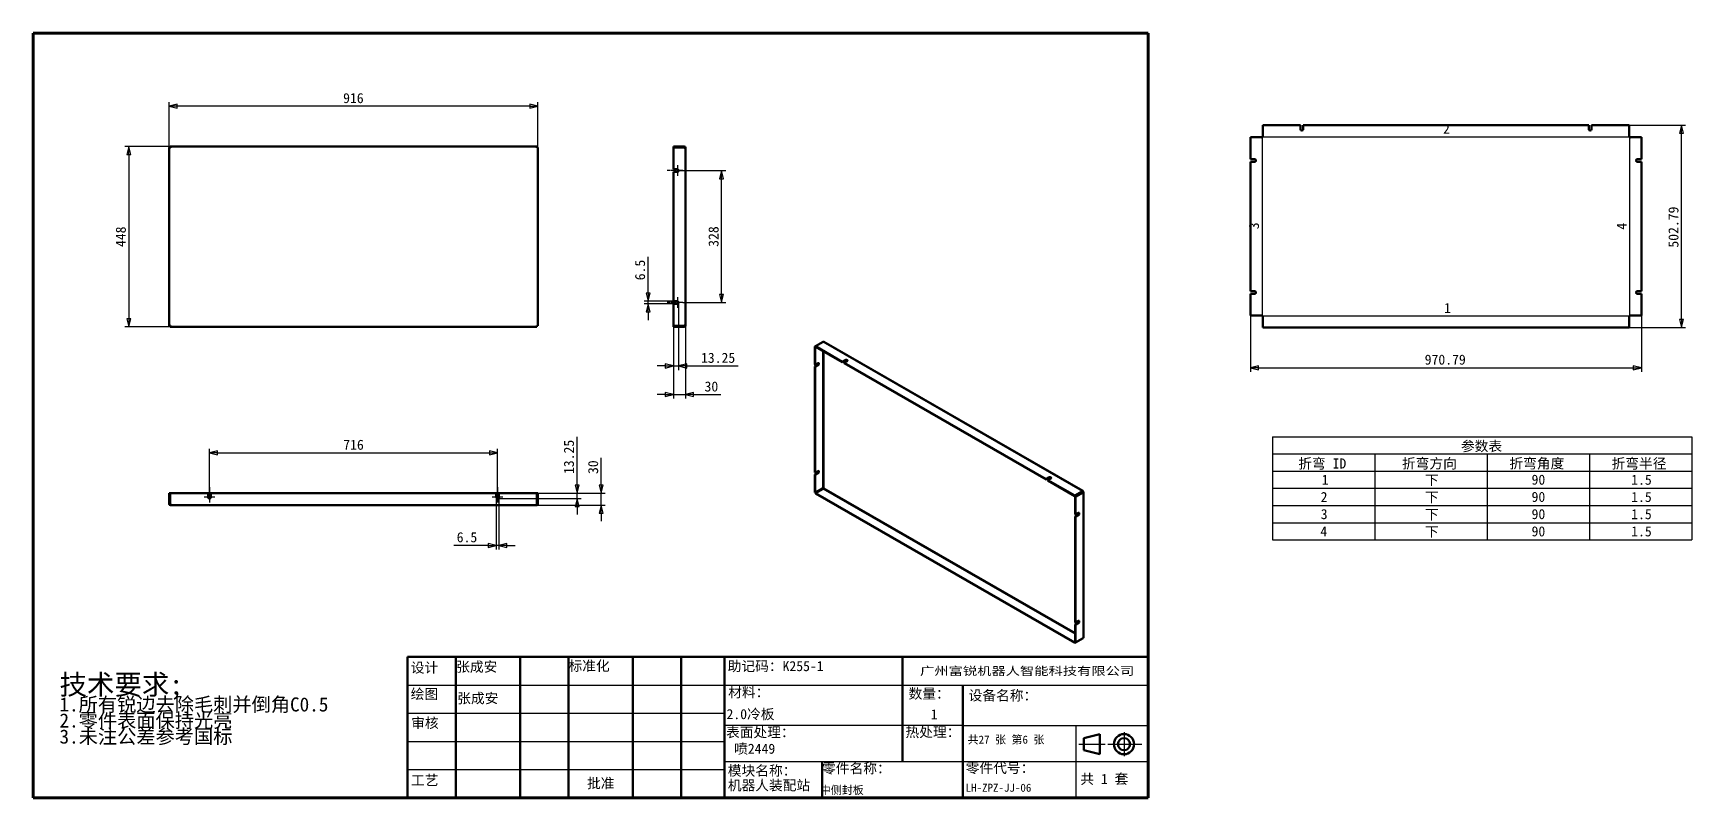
# Model space of a CAD drawing. Header units: millimetres. Extents: x 100 to 4221, y 100 to 2000.
import ezdxf
from ezdxf.enums import TextEntityAlignment as Align

# ---------------------------------------------------------------- set-up
doc = ezdxf.new("R2010")
doc.units = ezdxf.units.MM
doc.header["$LTSCALE"] = 10
doc.linetypes.add('CHAIN', pattern=[0.3543, 0.2362, -0.0295, 0.0591, -0.0295])
for name, color, linetype, lineweight in [('中心标记 (ISO)', 1, 'Continuous', 25), ('中心线 (ISO)', 1, 'Continuous', 25), ('可见 (ISO)', 7, 'Continuous', 50), ('可见窄的 (ISO)', 7, 'Continuous', 35), ('图框 (ISO)', 7, 'Continuous', 70), ('尺寸 (ISO)', 5, 'Continuous', 25), ('标题 (ISO)', 7, 'Continuous', 50), ('符号 (ISO)', 7, 'Continuous', 25)]:
    doc.layers.add(name, color=color, linetype=linetype, lineweight=lineweight)
doc.styles.add('文本样式126', font='', dxfattribs={"width": 1.3})
doc.styles.add('文本样式19', font='tahoma.ttf')
doc.styles.add('文本样式91', font='')
doc.styles.add('注释文本 (ISO)', font='')
doc.styles.get('文本样式126').set_extended_font_data('FangSong')
doc.styles.get('文本样式91').set_extended_font_data('FangSong')
doc.styles.get('注释文本 (ISO)').set_extended_font_data('FangSong')
doc.dimstyles.new('默认 (GB)', dxfattribs={"dimscale": 10, "dimtxt": 2.5, "dimasz": 2, "dimexe": 1, "dimexo": 0, "dimgap": 0.75, "dimtad": 1, "dimtoh": 1, "dimrnd": 1e-08, "dimdsep": 46, "dimtxsty": '注释文本 (ISO)', "dimblk": 'Filled-2', "dimcen": 0.09, "dimdle": 10, "dimclrd": 256, "dimclre": 256, "dimclrt": 256, "dimaunit": 1, "dimadec": 3, "dimazin": 2, "dimtfac": 0.52, "dimtmove": 0, "dimatfit": 3, "dimldrblk": 'Filled-1', "dimfxl": 0, "dimtolj": 1, "dimlwd": -1, "dimlwe": -1, "dimarcsym": 0})

# ---------------------------------------------------------------- blocks, each defined once
blk = doc.blocks.new('图框 A3-A4')
at = {"layer": '图框 (ISO)'}
for p, q in [((287, 200), (10, 200)), ((10, 200), (10, 10)), ((287, 10), (287, 200)), ((10, 10), (287, 10))]:
    blk.add_line(p, q, dxfattribs=at)
blk = doc.blocks.new('标题栏 GB1')
at = {"layer": '标题 (ISO)'}
for p, q in [((194.57, 65.23), (194.57, 72.23)), ((194.57, 72.23), (378.57, 72.23)), ((206.57, 65.23), (206.57, 72.23)), ((222.57, 65.23), (222.57, 72.23)), ((234.57, 65.23), (234.57, 72.23)), ((250.57, 65.23), (250.57, 72.23)), ((262.57, 65.23), (262.57, 72.23)), ((273.31, 65.23), (273.31, 72.23)), ((317.57, 65.23), (317.57, 72.23)), ((378.57, 72.23), (378.57, 65.23)), ((194.57, 37.23), (194.57, 65.23)), ((206.57, 37.23), (206.57, 65.23)), ((222.57, 44.23), (222.57, 65.23)), ((234.57, 37.23), (234.57, 65.23)), ((250.57, 37.23), (250.57, 65.23)), ((262.57, 37.23), (262.57, 65.23)), ((273.31, 65.23), (273.31, 37.23)), ((317.57, 55.23), (317.57, 65.23)), ((378.57, 65.23), (378.57, 37.23)), ((317.57, 55.23), (317.57, 46.23)), ((366.57, 53.06), (362.57, 52.06)), ((362.57, 52.06), (362.57, 49.06)), ((366.57, 48.06), (366.57, 53.06)), ((297.57, 46.23), (297.57, 37.23)), ((362.57, 49.06), (366.57, 48.06)), ((222.57, 44.23), (222.57, 37.23)), ((378.57, 37.23), (194.57, 37.23))]:
    blk.add_line(p, q, dxfattribs=at)
at = {"layer": '标题 (ISO)', "lineweight": 25}
for p, q in [((194.57, 65.23), (273.31, 65.23)), ((273.31, 65.23), (378.57, 65.23)), ((194.57, 58.23), (273.31, 58.23)), ((332.57, 55.23), (273.31, 55.23)), ((332.57, 55.23), (378.57, 55.23)), ((360.57, 55.23), (360.57, 46.23)), ((194.57, 51.23), (273.31, 51.23)), ((361.32, 50.56), (367.88, 50.56)), ((368.55, 50.56), (370.07, 50.56)), ((370.07, 50.56), (376.97, 50.56)), ((372.58, 53.56), (372.58, 47.56)), ((273.31, 46.23), (378.57, 46.23)), ((360.57, 46.23), (360.57, 37.23)), ((194.57, 44.23), (273.31, 44.23))]:
    blk.add_line(p, q, dxfattribs=at)
at = {"layer": '标题 (ISO)', "lineweight": 50}
blk.add_line((332.57, 65.23), (332.57, 37.23), dxfattribs=at)
at = {"layer": '标题 (ISO)'}
for radius in [2.5, 1.5]:
    blk.add_circle((372.57, 50.56), radius, dxfattribs=at)
at = {"layer": '标题 (ISO)', "style": '文本样式126', "width": 1.3}
blk.add_text('广州富锐机器人智能科技有限公司', height=2, dxfattribs=at).set_placement((348.5, 68.73), align=Align.MIDDLE_CENTER)
at = {"layer": '标题 (ISO)', "char_height": 2.5, "style": '注释文本 (ISO)'}
for s, insert, attachment_point in [('\\f仿宋|b0|i0;设计', (195.38, 70.83), 1), ('张成安', (206.66, 71.05), 1), ('\\f仿宋|b0|i0;标准化', (234.57, 71.28), 1), ('助记码：K255-1', (274.11, 71.21), 1), ('\\f仿宋|b0|i0;绘图', (195.35, 64.28), 1), ('张成安', (206.92, 63.22), 1), ('\\f仿宋|b0|i0;材料：', (274.24, 64.72), 1), ('\\f仿宋|b0|i0;数量：', (319.04, 64.37), 1), ('\\f仿宋|b0|i0;审核', (195.48, 57.07), 1), ('\\f仿宋|b0|i0;热处理：', (318.29, 54.82), 1), ('\\f仿宋|b0|i0;零件名称：', (297.57, 45.8), 1), ('\\f仿宋|b0|i0;零件代号：', (333.25, 45.9), 1), ('\\f仿宋|b0|i0;批准', (242.57, 40.73), 5)]:
    blk.add_mtext(s, dxfattribs=dict(at, insert=insert, attachment_point=attachment_point))
at = {"layer": '标题 (ISO)', "char_height": 2.5, "attachment_point": 1, "style": '注释文本 (ISO)'}
for s, insert, line_spacing_factor in [('设备名称：\\P', (333.96, 63.91), 0.856364), ('模块名称：\\P\\fArial|b0|i0;\\H2.5000;机器人装配站', (274.14, 45.23), 0.872369)]:
    blk.add_mtext(s, dxfattribs=dict(at, insert=insert, line_spacing_factor=line_spacing_factor))
at = {"layer": '标题 (ISO)', "attachment_point": 1, "style": '注释文本 (ISO)'}
for s, insert, char_height, width in [('\\f仿宋|b0|i0;表面处理：', (273.7, 54.78), 2.5, 18.7135), ('\\f仿宋|b0|i0;\\H2.0000;共27 张 第6 张', (333.72, 52.69), 2, 27.2374), ('\\f仿宋|b0|i0;工艺', (195.45, 42.85), 2.5, 7.4854), ('  共 1 套', (358.32, 43.18), 2.5, 17.7919)]:
    blk.add_mtext(s, dxfattribs=dict(at, insert=insert, char_height=char_height, width=width))
at = {"layer": '标题 (ISO)'}
for tag, p, height, style in [('材料_001', (273.82, 56.78), 2.5, '注释文本 (ISO)'), ('零件代号_001', (297, 38.16), 2, '文本样式91'), ('描述_001', (333.22, 38.74), 2, '文本样式91')]:
    blk.add_attdef(tag, p, '', height=height, dxfattribs=dict(at, style=style))
at = {"layer": '标题 (ISO)', "style": '文本样式91'}
blk.add_attdef('热处理', text='', height=2, dxfattribs=at).set_placement((318.2, 50.63), align=Align.TOP_LEFT)
at = {"layer": '标题 (ISO)', "style": '文本样式19'}
for tag, p in [('工程核准人', (256.57, 40.73)), ('工程批准日期', (267.94, 40.73))]:
    blk.add_attdef(tag, text='', height=1, dxfattribs=at).set_placement(p, align=Align.MIDDLE_CENTER)
blk = doc.blocks.new('Filled-2')
at = {"color": 0}
for p, q in [((0, 0), (-1, 0.25)), ((-1, 0.25), (-1, -0.25)), ((-1, 0), (0, 0)), ((-1, -0.25), (0, 0))]:
    blk.add_line(p, q, dxfattribs=at)
at = {"color": 0, "flags": 128}
blk.add_lwpolyline([(-1, -0.25), (0, 0)], dxfattribs=at)
at = {"color": 0}
blk.add_solid([(-1, -0.25), (0, 0), (-1, 0.25), (-1, -0.25)], dxfattribs=at)
blk = doc.blocks.new('*D8')
at = {"layer": 'Defpoints', "color": 0}
for p in [(437.8, 1818.4), (437.8, 1715.4), (1353.8, 1715.4)]:
    blk.add_point(p, dxfattribs=at)
at = {"layer": '尺寸 (ISO)'}
for p, q in [((437.8, 1715.4), (437.8, 1828.4)), ((1333.8, 1818.4), (457.8, 1818.4)), ((1353.8, 1715.4), (1353.8, 1828.4))]:
    blk.add_line(p, q, dxfattribs=at)
at = {"layer": '尺寸 (ISO)', "xscale": 20, "yscale": 20, "zscale": 20, "rotation": 180}
blk.add_blockref('Filled-2', (437.8, 1818.4), dxfattribs=at)
at = {"layer": '尺寸 (ISO)', "xscale": 20, "yscale": 20, "zscale": 20}
blk.add_blockref('Filled-2', (1353.8, 1818.4), dxfattribs=at)
at = {"layer": '尺寸 (ISO)', "insert": (870, 1851.2), "char_height": 25, "attachment_point": 1, "style": '注释文本 (ISO)'}
blk.add_mtext('\\A1;916', dxfattribs=at)
blk = doc.blocks.new('Filled-1')
at = {"color": 0}
for p, q in [((0, 0), (-1, 0.125)), ((-1, 0.125), (-1, -0.125)), ((-1, 0), (0, 0)), ((-1, -0.125), (0, 0))]:
    blk.add_line(p, q, dxfattribs=at)
at = {"color": 0, "flags": 128}
blk.add_lwpolyline([(-1, -0.125), (0, 0)], dxfattribs=at)
at = {"color": 0}
blk.add_solid([(-1, -0.125), (0, 0), (-1, 0.125), (-1, -0.125)], dxfattribs=at)
blk = doc.blocks.new('*D9')
at = {"layer": 'Defpoints', "color": 0}
for p in [(440.8, 1718.4), (337.8, 1270.4), (440.8, 1270.4)]:
    blk.add_point(p, dxfattribs=at)
at = {"layer": '尺寸 (ISO)'}
for p, q in [((440.8, 1718.4), (327.8, 1718.4)), ((337.8, 1698.4), (337.8, 1290.4)), ((440.8, 1270.4), (327.8, 1270.4))]:
    blk.add_line(p, q, dxfattribs=at)
at = {"layer": '尺寸 (ISO)', "xscale": 20, "yscale": 20, "zscale": 20}
for p, rotation in [((337.8, 1718.4), 90), ((337.8, 1270.4), 270)]:
    blk.add_blockref('Filled-2', p, dxfattribs=dict(at, rotation=rotation))
at = {"layer": '尺寸 (ISO)', "insert": (305.1, 1468.6), "char_height": 25, "attachment_point": 1, "rotation": 90, "style": '注释文本 (ISO)'}
blk.add_mtext('\\A1;448', dxfattribs=at)
blk = doc.blocks.new('*D10')
at = {"layer": 'Defpoints', "color": 0}
for p in [(1253.8, 957.1), (537.8, 847.1), (1253.8, 847.1)]:
    blk.add_point(p, dxfattribs=at)
at = {"layer": '尺寸 (ISO)'}
for p, q in [((537.8, 847.1), (537.8, 967.1)), ((557.8, 957.1), (1233.8, 957.1)), ((1253.8, 847.1), (1253.8, 967.1))]:
    blk.add_line(p, q, dxfattribs=at)
at = {"layer": '尺寸 (ISO)', "xscale": 20, "yscale": 20, "zscale": 20, "rotation": 180}
blk.add_blockref('Filled-2', (537.8, 957.1), dxfattribs=at)
at = {"layer": '尺寸 (ISO)', "xscale": 20, "yscale": 20, "zscale": 20}
blk.add_blockref('Filled-2', (1253.8, 957.1), dxfattribs=at)
at = {"layer": '尺寸 (ISO)', "insert": (870.4, 989.9), "char_height": 25, "attachment_point": 1, "style": '注释文本 (ISO)'}
blk.add_mtext('\\A1;716', dxfattribs=at)
blk = doc.blocks.new('*D11')
at = {"layer": 'Defpoints', "color": 0}
for p in [(1350.8, 827.1), (1351.3, 857.1), (1511.3, 827.1)]:
    blk.add_point(p, dxfattribs=at)
at = {"layer": '尺寸 (ISO)'}
for p, q in [((1511.3, 877.1), (1511.3, 944.7)), ((1350.8, 827.1), (1521.3, 827.1)), ((1351.3, 857.1), (1521.3, 857.1)), ((1511.3, 827.1), (1511.3, 857.1)), ((1511.3, 807.1), (1511.3, 787.1))]:
    blk.add_line(p, q, dxfattribs=at)
at = {"layer": '尺寸 (ISO)', "xscale": 20, "yscale": 20, "zscale": 20}
for p, rotation in [((1511.3, 857.1), 270), ((1511.3, 827.1), 90)]:
    blk.add_blockref('Filled-2', p, dxfattribs=dict(at, rotation=rotation))
at = {"layer": '尺寸 (ISO)', "insert": (1478.5, 904.6), "char_height": 25, "attachment_point": 1, "rotation": 90, "style": '注释文本 (ISO)'}
blk.add_mtext('\\A1;30', dxfattribs=at)
blk = doc.blocks.new('*D12')
at = {"layer": 'Defpoints', "color": 0}
for p in [(1253.8, 843.9), (1351.3, 857.1), (1451.3, 843.9)]:
    blk.add_point(p, dxfattribs=at)
at = {"layer": '尺寸 (ISO)'}
for p, q in [((1451.3, 877.1), (1451.3, 997.1)), ((1253.8, 843.9), (1461.3, 843.9)), ((1351.3, 857.1), (1461.3, 857.1)), ((1451.3, 843.9), (1451.3, 857.1)), ((1451.3, 823.9), (1451.3, 803.9))]:
    blk.add_line(p, q, dxfattribs=at)
at = {"layer": '尺寸 (ISO)', "xscale": 20, "yscale": 20, "zscale": 20}
for p, rotation in [((1451.3, 857.1), 270), ((1451.3, 843.9), 90)]:
    blk.add_blockref('Filled-2', p, dxfattribs=dict(at, rotation=rotation))
at = {"layer": '尺寸 (ISO)', "insert": (1418.4, 904.6), "char_height": 25, "attachment_point": 1, "rotation": 90, "style": '注释文本 (ISO)'}
blk.add_mtext('\\A1;13.25', dxfattribs=at)
blk = doc.blocks.new('*D13')
at = {"layer": 'Defpoints', "color": 0}
for p in [(1250.6, 847.1), (1257.1, 847.1), (1250.6, 727.1)]:
    blk.add_point(p, dxfattribs=at)
at = {"layer": '尺寸 (ISO)'}
for p, q in [((1250.6, 847.1), (1250.6, 717.1)), ((1257.1, 847.1), (1257.1, 717.1)), ((1230.6, 727.1), (1144.7, 727.1)), ((1257.1, 727.1), (1250.6, 727.1)), ((1277.1, 727.1), (1297.1, 727.1))]:
    blk.add_line(p, q, dxfattribs=at)
at = {"layer": '尺寸 (ISO)', "xscale": 20, "yscale": 20, "zscale": 20}
blk.add_blockref('Filled-2', (1250.6, 727.1), dxfattribs=at)
at = {"layer": '尺寸 (ISO)', "xscale": 20, "yscale": 20, "zscale": 20, "rotation": 180}
blk.add_blockref('Filled-2', (1257.1, 727.1), dxfattribs=at)
at = {"layer": '尺寸 (ISO)', "insert": (1152.2, 760.1), "char_height": 25, "attachment_point": 1, "style": '注释文本 (ISO)'}
blk.add_mtext('\\A1;6.5', dxfattribs=at)
blk = doc.blocks.new('*D14')
at = {"layer": 'Defpoints', "color": 0}
for p in [(1628, 1327.2), (1690.4, 1333.7), (1690.4, 1327.2)]:
    blk.add_point(p, dxfattribs=at)
at = {"layer": '尺寸 (ISO)'}
for p, q in [((1628, 1353.7), (1628, 1444.3)), ((1690.4, 1333.7), (1618, 1333.7)), ((1690.4, 1327.2), (1618, 1327.2)), ((1628, 1327.2), (1628, 1333.7)), ((1628, 1307.2), (1628, 1287.2))]:
    blk.add_line(p, q, dxfattribs=at)
at = {"layer": '尺寸 (ISO)', "xscale": 20, "yscale": 20, "zscale": 20}
for p, rotation in [((1628, 1333.7), 270), ((1628, 1327.2), 90)]:
    blk.add_blockref('Filled-2', p, dxfattribs=dict(at, rotation=rotation))
at = {"layer": '尺寸 (ISO)', "insert": (1595.1, 1386), "char_height": 25, "attachment_point": 1, "rotation": 90, "style": '注释文本 (ISO)'}
blk.add_mtext('\\A1;6.5', dxfattribs=at)
blk = doc.blocks.new('*D15')
at = {"layer": 'Defpoints', "color": 0}
for p in [(1700.4, 1658.4), (1810.4, 1658.4), (1713.6, 1330.4)]:
    blk.add_point(p, dxfattribs=at)
at = {"layer": '尺寸 (ISO)'}
for p, q in [((1700.4, 1658.4), (1820.4, 1658.4)), ((1810.4, 1350.4), (1810.4, 1638.4)), ((1713.6, 1330.4), (1820.4, 1330.4))]:
    blk.add_line(p, q, dxfattribs=at)
at = {"layer": '尺寸 (ISO)', "xscale": 20, "yscale": 20, "zscale": 20}
for p, rotation in [((1810.4, 1658.4), 90), ((1810.4, 1330.4), 270)]:
    blk.add_blockref('Filled-2', p, dxfattribs=dict(at, rotation=rotation))
at = {"layer": '尺寸 (ISO)', "insert": (1777.7, 1469.1), "char_height": 25, "attachment_point": 1, "rotation": 90, "style": '注释文本 (ISO)'}
blk.add_mtext('\\A1;328', dxfattribs=at)
blk = doc.blocks.new('*D16')
at = {"layer": 'Defpoints', "color": 0}
for p in [(1703.6, 1330.4), (1690.4, 1273), (1703.6, 1173)]:
    blk.add_point(p, dxfattribs=at)
at = {"layer": '尺寸 (ISO)'}
for p, q in [((1703.6, 1330.4), (1703.6, 1163)), ((1690.4, 1273), (1690.4, 1163)), ((1670.4, 1173), (1650.4, 1173)), ((1690.4, 1173), (1703.6, 1173)), ((1723.6, 1173), (1851.6, 1173))]:
    blk.add_line(p, q, dxfattribs=at)
at = {"layer": '尺寸 (ISO)', "xscale": 20, "yscale": 20, "zscale": 20}
blk.add_blockref('Filled-2', (1690.4, 1173), dxfattribs=at)
at = {"layer": '尺寸 (ISO)', "xscale": 20, "yscale": 20, "zscale": 20, "rotation": 180}
blk.add_blockref('Filled-2', (1703.6, 1173), dxfattribs=at)
at = {"layer": '尺寸 (ISO)', "insert": (1759.1, 1205.9), "char_height": 25, "attachment_point": 1, "style": '注释文本 (ISO)'}
blk.add_mtext('\\A1;13.25', dxfattribs=at)
blk = doc.blocks.new('*D17')
at = {"layer": 'Defpoints', "color": 0}
for p in [(1690.4, 1273), (1720.4, 1273.4), (1690.4, 1101.9)]:
    blk.add_point(p, dxfattribs=at)
at = {"layer": '尺寸 (ISO)'}
for p, q in [((1690.4, 1273), (1690.4, 1091.9)), ((1720.4, 1273.4), (1720.4, 1091.9)), ((1670.4, 1101.9), (1650.4, 1101.9)), ((1690.4, 1101.9), (1720.4, 1101.9)), ((1740.4, 1101.9), (1808, 1101.9))]:
    blk.add_line(p, q, dxfattribs=at)
at = {"layer": '尺寸 (ISO)', "xscale": 20, "yscale": 20, "zscale": 20}
blk.add_blockref('Filled-2', (1690.4, 1101.9), dxfattribs=at)
at = {"layer": '尺寸 (ISO)', "xscale": 20, "yscale": 20, "zscale": 20, "rotation": 180}
blk.add_blockref('Filled-2', (1720.4, 1101.9), dxfattribs=at)
at = {"layer": '尺寸 (ISO)', "insert": (1767.9, 1134.6), "char_height": 25, "attachment_point": 1, "style": '注释文本 (ISO)'}
blk.add_mtext('\\A1;30', dxfattribs=at)
blk = doc.blocks.new('加工')
at = {"layer": '符号 (ISO)', "insert": (-36.68, 11.05), "char_height": 2.5, "width": 80.4946, "attachment_point": 1, "line_spacing_factor": 0.683636, "style": '注释文本 (ISO)'}
blk.add_mtext('{\\H2x;技术要求;\\P\\H0.7x;1.所有锐边去除毛刺并倒角C0.5\\H2.125x; \\H0.47059x;\\P2.零件表面保持光亮\\H1.8404x; \\H0.54337x;\\P3.未注公差参考国标\\H1.8095x; }', dxfattribs=at)
blk = doc.blocks.new('*D18')
at = {"layer": 'Defpoints', "color": 0}
for p in [(3124.5, 1298.4), (4095.3, 1298.4), (4095.3, 1168.4)]:
    blk.add_point(p, dxfattribs=at)
at = {"layer": '尺寸 (ISO)'}
for p, q in [((3124.5, 1298.4), (3124.5, 1158.4)), ((4095.3, 1298.4), (4095.3, 1158.4)), ((3144.5, 1168.4), (4075.3, 1168.4))]:
    blk.add_line(p, q, dxfattribs=at)
at = {"layer": '尺寸 (ISO)', "xscale": 20, "yscale": 20, "zscale": 20, "rotation": 180}
blk.add_blockref('Filled-2', (3124.5, 1168.4), dxfattribs=at)
at = {"layer": '尺寸 (ISO)', "xscale": 20, "yscale": 20, "zscale": 20}
blk.add_blockref('Filled-2', (4095.3, 1168.4), dxfattribs=at)
at = {"layer": '尺寸 (ISO)', "insert": (3557, 1201.4), "char_height": 25, "attachment_point": 1, "style": '注释文本 (ISO)'}
blk.add_mtext('\\A1;970.79', dxfattribs=at)
blk = doc.blocks.new('*D19')
at = {"layer": 'Defpoints', "color": 0}
for p in [(4065.4, 1771.2), (4195.3, 1771.2), (4065.4, 1268.4)]:
    blk.add_point(p, dxfattribs=at)
at = {"layer": '尺寸 (ISO)'}
for p, q in [((4065.4, 1771.2), (4205.3, 1771.2)), ((4195.3, 1288.4), (4195.3, 1751.2)), ((4065.4, 1268.4), (4205.3, 1268.4))]:
    blk.add_line(p, q, dxfattribs=at)
at = {"layer": '尺寸 (ISO)', "xscale": 20, "yscale": 20, "zscale": 20}
for p, rotation in [((4195.3, 1771.2), 90), ((4195.3, 1268.4), 270)]:
    blk.add_blockref('Filled-2', p, dxfattribs=dict(at, rotation=rotation))
at = {"layer": '尺寸 (ISO)', "insert": (4162.4, 1467.1), "char_height": 25, "attachment_point": 1, "rotation": 90, "style": '注释文本 (ISO)'}
blk.add_mtext('\\A1;502.79', dxfattribs=at)
blk = doc.blocks.new('表格6')
at = {"layer": '符号 (ISO)'}
for p, q in [((317.89, 99.74), (422.06, 99.74)), ((317.89, 99.74), (317.89, 95.46)), ((422.06, 99.74), (422.06, 95.46)), ((317.89, 95.46), (422.06, 95.46)), ((317.89, 95.46), (317.89, 91.19)), ((343.29, 95.46), (343.29, 91.19)), ((371.26, 95.46), (371.26, 91.19)), ((396.66, 95.46), (396.66, 91.19)), ((422.06, 95.46), (422.06, 91.19)), ((317.89, 91.19), (422.06, 91.19)), ((317.89, 91.19), (317.89, 74.07)), ((343.29, 91.19), (343.29, 74.07)), ((371.26, 91.19), (371.26, 74.07)), ((396.66, 91.19), (396.66, 74.07)), ((422.06, 91.19), (422.06, 74.07)), ((317.89, 86.91), (422.06, 86.91)), ((317.89, 82.63), (422.06, 82.63)), ((317.89, 78.35), (422.06, 78.35)), ((317.89, 74.07), (422.06, 74.07))]:
    blk.add_line(p, q, dxfattribs=at)
at = {"layer": '符号 (ISO)', "char_height": 2.5, "attachment_point": 7, "style": '注释文本 (ISO)'}
for s, insert in [('参数表', (364.7, 95.86)), ('折弯 ID', (324.29, 91.56)), ('折弯方向', (350.05, 91.56)), ('折弯角度', (376.73, 91.56)), ('折弯半径', (402.13, 91.56)), ('1', (330.1, 87.78)), ('下', (355.76, 87.45)), ('90', (382.25, 87.77)), ('1.5', (407, 87.75)), ('2', (329.84, 83.5)), ('下', (355.76, 83.18)), ('90', (382.25, 83.49)), ('1.5', (407, 83.48)), ('3', (329.87, 79.21)), ('下', (355.76, 78.9)), ('90', (382.25, 79.21)), ('1.5', (407, 79.2)), ('4', (329.78, 74.95)), ('下', (355.76, 74.62)), ('90', (382.25, 74.93)), ('1.5', (407, 74.92))]:
    blk.add_mtext(s, dxfattribs=dict(at, insert=insert))
blk = doc.blocks.new('2dTransSymbol29')
at = {"layer": '符号 (ISO)', "insert": (360.51, 130.46), "char_height": 2.5, "attachment_point": 7, "style": '注释文本 (ISO)'}
blk.add_mtext('1', dxfattribs=at)
blk = doc.blocks.new('2dTransSymbol30')
at = {"layer": '符号 (ISO)', "insert": (360.25, 175), "char_height": 2.5, "attachment_point": 7, "style": '注释文本 (ISO)'}
blk.add_mtext('2', dxfattribs=at)
blk = doc.blocks.new('2dTransSymbol31')
at = {"layer": '符号 (ISO)', "insert": (314.57, 151.27), "char_height": 2.5, "attachment_point": 7, "rotation": 90, "style": '注释文本 (ISO)'}
blk.add_mtext('3', dxfattribs=at)
blk = doc.blocks.new('2dTransSymbol32')
at = {"layer": '符号 (ISO)', "insert": (405.91, 151.17), "char_height": 2.5, "attachment_point": 7, "rotation": 90, "style": '注释文本 (ISO)'}
blk.add_mtext('4', dxfattribs=at)

msp = doc.modelspace()

# ---------------------------------------------------------------- linework, layer by layer
at = {"layer": '中心标记 (ISO)', "linetype": 'CHAIN', "ltscale": 4.250268}
for p, q in [((1713.632, 1658.43), (1675.382, 1658.43)), ((1713.632, 1330.43), (1675.382, 1330.43)), ((537.843, 872.123), (537.843, 833.873)), ((1253.843, 872.123), (1253.843, 833.873))]:
    msp.add_line(p, q, dxfattribs=at)
at = {"layer": '中心标记 (ISO)', "linetype": 'CHAIN', "ltscale": 2.9446}
for p, q in [((1700.382, 1671.68), (1700.382, 1645.18)), ((1700.382, 1343.68), (1700.382, 1317.18)), ((551.093, 847.123), (524.593, 847.123)), ((1267.093, 847.123), (1240.593, 847.123))]:
    msp.add_line(p, q, dxfattribs=at)
at = {"layer": '中心线 (ISO)'}
for p, q in [((3153.232, 1740.825), (3153.232, 1298.825)), ((3154.928, 1742.521), (4064.928, 1742.521)), ((4066.625, 1298.825), (4066.625, 1740.825)), ((4064.928, 1297.128), (3154.928, 1297.128))]:
    msp.add_line(p, q, dxfattribs=at)
at = {"layer": '可见 (ISO)'}
for p, q in [((3124.536, 1687.075), (3124.536, 1741.264)), ((3124.536, 1741.264), (3151.536, 1741.264)), ((3151.536, 1741.264), (3151.536, 1740.825)), ((3151.536, 1740.825), (3154.928, 1740.825)), ((3154.489, 1771.218), (3248.678, 1771.218)), ((3154.489, 1744.218), (3154.489, 1771.218)), ((3154.928, 1744.218), (3154.489, 1744.218)), ((3154.928, 1740.825), (3154.928, 1744.218)), ((3248.678, 1761.218), (3248.678, 1771.218)), ((3255.178, 1771.218), (3964.678, 1771.218)), ((3255.178, 1771.218), (3255.178, 1761.218)), ((3964.678, 1761.218), (3964.678, 1771.218)), ((3971.178, 1771.218), (4065.368, 1771.218)), ((3971.178, 1771.218), (3971.178, 1761.218)), ((4065.368, 1744.218), (4064.928, 1744.218)), ((4064.928, 1744.218), (4064.928, 1740.825)), ((4064.928, 1740.825), (4068.321, 1740.825)), ((4065.368, 1771.218), (4065.368, 1744.218)), ((4068.321, 1740.825), (4068.321, 1741.264)), ((4068.321, 1741.264), (4095.321, 1741.264)), ((4095.321, 1741.264), (4095.321, 1687.075)), ((439.343, 1715.87), (437.843, 1715.87)), ((437.843, 1715.87), (437.843, 1715.43)), ((440.843, 1715.43), (437.843, 1715.43)), ((437.843, 1273.43), (437.843, 1715.43)), ((439.343, 1715.43), (439.343, 1715.87)), ((440.843, 1718.43), (440.404, 1718.43)), ((440.404, 1716.93), (440.404, 1718.43)), ((440.843, 1716.93), (440.404, 1716.93)), ((440.843, 1718.43), (440.843, 1715.43)), ((440.843, 1718.43), (1350.843, 1718.43)), ((1351.283, 1718.43), (1350.843, 1718.43)), ((1350.843, 1715.43), (1350.843, 1718.43)), ((1350.843, 1716.93), (1351.283, 1716.93)), ((1353.843, 1715.43), (1350.843, 1715.43)), ((1351.283, 1716.93), (1351.283, 1718.43)), ((1352.343, 1715.43), (1352.343, 1715.87)), ((1352.343, 1715.87), (1353.843, 1715.87)), ((1353.843, 1715.43), (1353.843, 1715.87)), ((1353.843, 1715.43), (1353.843, 1273.43)), ((1717.382, 1718.43), (1690.382, 1718.43)), ((1690.382, 1716.93), (1690.382, 1718.43)), ((1717.382, 1716.93), (1690.382, 1716.93)), ((1690.382, 1661.68), (1690.382, 1715.87)), ((1690.382, 1715.87), (1717.382, 1715.87)), ((1717.382, 1716.93), (1717.382, 1718.43)), ((1717.382, 1715.87), (1717.382, 1715.43)), ((1720.382, 1715.43), (1717.382, 1715.43)), ((1720.382, 1715.43), (1720.382, 1273.43)), ((1690.382, 1661.68), (1700.382, 1661.68)), ((1700.382, 1655.18), (1690.382, 1655.18)), ((1690.382, 1333.68), (1690.382, 1655.18)), ((3124.536, 1687.075), (3134.536, 1687.075)), ((3134.536, 1680.575), (3124.536, 1680.575)), ((3124.536, 1359.075), (3124.536, 1680.575)), ((4085.321, 1687.075), (4095.321, 1687.075)), ((4095.321, 1680.575), (4085.321, 1680.575)), ((4095.321, 1680.575), (4095.321, 1359.075)), ((1690.382, 1333.68), (1700.382, 1333.68)), ((1700.382, 1327.18), (1690.382, 1327.18)), ((1690.382, 1272.991), (1690.382, 1327.18)), ((3124.536, 1359.075), (3134.536, 1359.075)), ((3134.536, 1352.575), (3124.536, 1352.575)), ((3124.536, 1298.386), (3124.536, 1352.575)), ((4085.321, 1359.075), (4095.321, 1359.075)), ((4095.321, 1352.575), (4085.321, 1352.575)), ((4095.321, 1352.575), (4095.321, 1298.386)), ((3151.536, 1298.386), (3124.536, 1298.386)), ((3154.928, 1298.825), (3151.536, 1298.825)), ((3151.536, 1298.825), (3151.536, 1298.386)), ((3154.489, 1268.432), (3154.489, 1295.432)), ((3154.489, 1295.432), (3154.928, 1295.432)), ((3154.928, 1295.432), (3154.928, 1298.825)), ((4068.321, 1298.825), (4064.928, 1298.825)), ((4064.928, 1298.825), (4064.928, 1295.432)), ((4064.928, 1295.432), (4065.368, 1295.432)), ((4065.368, 1295.432), (4065.368, 1268.432)), ((4068.321, 1298.386), (4068.321, 1298.825)), ((4095.321, 1298.386), (4068.321, 1298.386)), ((437.843, 1273.43), (440.843, 1273.43)), ((437.843, 1273.43), (437.843, 1272.991)), ((439.343, 1272.991), (437.843, 1272.991)), ((439.343, 1273.43), (439.343, 1272.991)), ((440.843, 1271.93), (440.404, 1271.93)), ((440.404, 1271.93), (440.404, 1270.43)), ((440.404, 1270.43), (440.843, 1270.43)), ((440.843, 1273.43), (440.843, 1270.43)), ((1350.843, 1270.43), (440.843, 1270.43)), ((1350.843, 1273.43), (1353.843, 1273.43)), ((1350.843, 1270.43), (1350.843, 1273.43)), ((1350.843, 1271.93), (1351.283, 1271.93)), ((1350.843, 1270.43), (1351.283, 1270.43)), ((1351.283, 1271.93), (1351.283, 1270.43)), ((1352.343, 1273.43), (1352.343, 1272.991)), ((1352.343, 1272.991), (1353.843, 1272.991)), ((1353.843, 1272.991), (1353.843, 1273.43)), ((1717.382, 1272.991), (1690.382, 1272.991)), ((1717.382, 1271.93), (1690.382, 1271.93)), ((1690.382, 1271.93), (1690.382, 1270.43)), ((1690.382, 1270.43), (1717.382, 1270.43)), ((1717.382, 1273.43), (1720.382, 1273.43)), ((1717.382, 1273.43), (1717.382, 1272.991)), ((1717.382, 1271.93), (1717.382, 1270.43)), ((4065.368, 1268.432), (3154.489, 1268.432)), ((2043.589, 1222.076), (2041.779, 1221.034)), ((2041.779, 1221.034), (2041.779, 1176.731)), ((2042.839, 1220.423), (2041.779, 1221.034)), ((2043.592, 1220.856), (2042.839, 1220.423)), ((2042.839, 1220.423), (2042.839, 1176.12)), ((2043.589, 1222.084), (2062.681, 1233.079)), ((2110.191, 1183.731), (2043.589, 1222.084)), ((2043.589, 1220.858), (2043.589, 1222.084)), ((2110.191, 1182.505), (2043.589, 1220.858)), ((2062.681, 1233.079), (2062.992, 1232.9)), ((2064.489, 1233.047), (2707.956, 862.499)), ((2041.779, 1176.731), (2042.839, 1176.12)), ((2041.779, 1171.417), (2048.85, 1175.489)), ((2042.839, 1170.806), (2041.779, 1171.417)), ((2041.779, 1171.417), (2041.779, 908.576)), ((2042.839, 1176.12), (2049.91, 1180.192)), ((2049.91, 1174.878), (2042.839, 1170.806)), ((2042.839, 1170.806), (2042.839, 907.965)), ((2110.191, 1183.731), (2117.262, 1187.803)), ((2117.262, 1186.577), (2110.191, 1182.505)), ((2110.191, 1182.505), (2110.191, 1183.731)), ((2121.858, 1185.156), (2114.787, 1181.084)), ((2616.48, 892.179), (2114.787, 1181.084)), ((2114.787, 1181.084), (2114.787, 1179.858)), ((2616.48, 890.952), (2114.787, 1179.858)), ((2041.779, 908.576), (2042.839, 907.965)), ((2041.779, 903.262), (2048.85, 907.334)), ((2042.839, 907.965), (2049.91, 912.037)), ((2049.91, 906.723), (2042.839, 902.651)), ((2042.839, 902.651), (2041.779, 903.262)), ((2041.779, 903.262), (2041.779, 858.959)), ((2042.839, 902.651), (2042.839, 858.349)), ((2061.931, 869.343), (2042.839, 858.349)), ((2062.681, 868.044), (2043.589, 857.05)), ((2061.931, 869.702), (2061.931, 869.343)), ((2062.992, 867.865), (2062.681, 868.044)), ((2616.48, 892.179), (2623.551, 896.251)), ((2623.551, 895.024), (2616.48, 890.952)), ((2616.48, 890.952), (2616.48, 892.179)), ((2628.147, 893.604), (2621.076, 889.532)), ((2687.678, 851.178), (2621.076, 889.532)), ((2621.076, 889.532), (2621.076, 888.306)), ((2687.678, 849.952), (2621.076, 888.306)), ((439.343, 857.123), (437.843, 857.123)), ((437.843, 857.123), (437.843, 830.123)), ((439.343, 830.123), (437.843, 830.123)), ((439.343, 830.123), (439.343, 857.123)), ((440.404, 830.123), (440.404, 857.123)), ((440.404, 857.123), (534.593, 857.123)), ((440.843, 830.123), (440.404, 830.123)), ((440.843, 830.123), (440.843, 827.123)), ((1350.843, 827.123), (440.843, 827.123)), ((534.593, 847.123), (534.593, 857.123)), ((541.093, 857.123), (534.593, 857.123)), ((541.093, 857.123), (541.093, 847.123)), ((541.093, 857.123), (1250.593, 857.123)), ((1250.593, 847.123), (1250.593, 857.123)), ((1257.093, 857.123), (1250.593, 857.123)), ((1257.093, 857.123), (1257.093, 847.123)), ((1257.093, 857.123), (1351.283, 857.123)), ((1351.283, 830.123), (1350.843, 830.123)), ((1350.843, 827.123), (1350.843, 830.123)), ((1351.283, 857.123), (1351.283, 830.123)), ((1352.343, 857.123), (1353.843, 857.123)), ((1352.343, 830.123), (1352.343, 857.123)), ((1352.343, 830.123), (1353.843, 830.123)), ((1353.843, 830.123), (1353.843, 857.123)), ((2042.839, 858.349), (2041.779, 858.959)), ((2043.589, 857.05), (2687.678, 486.144)), ((2043.589, 857.05), (2043.589, 855.823)), ((2043.589, 855.823), (2687.678, 484.917)), ((2706.77, 862.173), (2687.678, 851.178)), ((2706.77, 860.946), (2687.678, 849.952)), ((2687.678, 849.952), (2687.678, 851.178)), ((2707.52, 859.647), (2688.428, 848.653)), ((2688.428, 804.351), (2688.428, 848.653)), ((2688.428, 848.653), (2689.488, 848.042)), ((2689.488, 848.042), (2708.58, 859.037)), ((2689.488, 803.74), (2689.488, 848.042)), ((2706.459, 862.352), (2706.77, 862.173)), ((2706.77, 860.946), (2706.77, 862.173)), ((2707.52, 860.51), (2708.58, 861.121)), ((2707.52, 859.647), (2708.58, 859.037)), ((2708.58, 859.037), (2708.58, 858.677)), ((2709.459, 859.899), (2709.459, 498.543)), ((2688.428, 804.351), (2689.488, 803.74)), ((2688.428, 799.037), (2695.499, 803.109)), ((2689.488, 798.426), (2688.428, 799.037)), ((2688.428, 536.195), (2688.428, 799.037)), ((2689.488, 803.74), (2696.559, 807.812)), ((2696.559, 802.498), (2689.488, 798.426)), ((2689.488, 535.585), (2689.488, 798.426)), ((2688.428, 536.195), (2689.488, 535.585)), ((2689.488, 535.585), (2696.559, 539.656)), ((2687.678, 484.917), (2706.77, 495.912)), ((2688.428, 530.881), (2695.499, 534.953)), ((2689.488, 530.27), (2688.428, 530.881)), ((2688.428, 486.579), (2688.428, 530.881)), ((2696.559, 534.342), (2689.488, 530.27)), ((2689.488, 485.968), (2689.488, 530.27)), ((2708.58, 496.962), (2689.488, 485.968)), ((2706.77, 495.92), (2706.77, 495.912)), ((2708.58, 497.322), (2708.58, 496.962)), ((2688.431, 486.577), (2687.678, 486.144)), ((2687.678, 486.144), (2687.678, 484.917)), ((2688.428, 486.579), (2689.488, 485.968))]:
    msp.add_line(p, q, dxfattribs=at)
for centre, radius, start, end in [((3251.928, 1761.218), 3.25, 180, 0), ((3967.928, 1761.218), 3.25, 180, 0), ((1717.382, 1715.43), 3, 0, 90), ((1717.382, 1715.43), 1.5, 0, 90), ((1700.382, 1658.43), 3.25, 270, 90), ((3134.536, 1683.825), 3.25, 270, 90), ((4085.321, 1683.825), 3.25, 90, 270), ((1700.382, 1330.43), 3.25, 270, 90), ((3134.536, 1355.825), 3.25, 270, 90), ((4085.321, 1355.825), 3.25, 90, 270), ((1717.382, 1273.43), 3, 270, 0), ((1717.382, 1273.43), 1.5, 270, 0), ((440.843, 830.123), 3, 180, 270), ((440.843, 830.123), 1.5, 180, 270), ((537.843, 847.123), 3.25, 180, 0), ((1253.843, 847.123), 3.25, 180, 0), ((1350.843, 830.123), 3, 270, 0), ((1350.843, 830.123), 1.5, 270, 0)]:
    msp.add_arc(centre, radius, start, end, dxfattribs=at)
for centre, major_axis, ratio, start_param, end_param in [((2062.992, 1230.447), (1.497, 2.6), 0.57809312, 0, 0.78346445), ((2048.85, 1178.146), (1.622, 2.816), 0.57809312, 3.92505711, 5.95140398), ((2049.91, 1177.535), (1.622, 2.816), 0.57809312, 3.92505711, 7.06664976), ((2119.56, 1186.479), (3.25, 0), 0.5758617, 5.49778714, 8.6393798), ((2119.56, 1185.253), (3.25, 0), 0.5758617, 0.33378512, 2.35619449), ((2048.85, 909.991), (1.622, 2.816), 0.57809312, 3.92505711, 5.95140398), ((2049.91, 909.38), (1.622, 2.816), 0.57809312, 3.92505711, 7.06664976), ((2062.992, 869.091), (-1.5, 0), 0.5758617, 3.92699082, 5.49778714), ((2062.992, 869.091), (-0.749, -1.3), 0.57809312, 0.78346445, 2.35426078), ((2625.849, 894.927), (3.25, 0), 0.5758617, 5.49778714, 8.6393798), ((2625.849, 893.701), (3.25, 0), 0.5758617, 0.33378512, 2.35619449), ((2706.459, 859.899), (1.497, 2.6), 0.57809312, 5.49585344, 7.06664976), ((2706.459, 859.899), (0.749, 1.3), 0.57809312, 5.49585344, 6.7693984), ((2706.459, 859.899), (1.5, 0), 0.5758617, 5.79622571, 7.06858347), ((2706.459, 859.899), (3, 0), 0.5758617, 5.49778714, 7.06858347), ((2695.499, 805.766), (1.622, 2.816), 0.57809312, 3.92505711, 5.95140398), ((2696.559, 805.155), (1.622, 2.816), 0.57809312, 3.92505711, 7.06664976), ((2695.499, 537.61), (1.622, 2.816), 0.57809312, 3.92505711, 5.95140398), ((2696.559, 536.999), (1.622, 2.816), 0.57809312, 3.92505711, 7.06664976), ((2706.459, 498.543), (3, 0), 0.5758617, 5.49778714, 6.28318531)]:
    msp.add_ellipse(centre, major_axis=major_axis, ratio=ratio, start_param=start_param, end_param=end_param, dxfattribs=at)
at = {"layer": '可见窄的 (ISO)'}
for p, q in [((2061.931, 869.702), (2061.931, 1210.296)), ((2706.459, 862.352), (2062.992, 1232.9)), ((2064.052, 1209.074), (2064.052, 869.702)), ((2048.85, 1175.489), (2049.91, 1174.878)), ((2117.262, 1187.803), (2117.262, 1186.577)), ((2048.85, 907.334), (2049.91, 906.723)), ((2688.428, 507.7), (2062.992, 867.865)), ((2064.052, 869.702), (2688.428, 510.148)), ((2623.551, 896.251), (2623.551, 895.024)), ((2707.52, 860.51), (2706.765, 860.944)), ((2707.52, 859.647), (2707.52, 860.51)), ((2708.58, 497.322), (2708.58, 858.677)), ((2695.499, 803.109), (2696.559, 802.498)), ((2695.499, 534.953), (2696.559, 534.342))]:
    msp.add_line(p, q, dxfattribs=at)

# ---------------------------------------------------------------- block references
at = {"xscale": 10, "yscale": 10, "zscale": 10}
for name, p in [('图框 A3-A4', (0, 0)), ('表格6', (0, 0)), ('加工', (532.219, 296.048))]:
    msp.add_blockref(name, p, dxfattribs=at)
msp.add_blockref('标题栏 GB1', (-915.711, -272.252), dxfattribs=at).add_auto_attribs({'零件代号_001': '中侧封板', '描述_001': 'LH-ZPZ-JJ-06', '材料_001': '2.0冷板'})
at = {"layer": '符号 (ISO)', "xscale": 10, "yscale": 10, "zscale": 10}
for name in ['2dTransSymbol30', '2dTransSymbol31', '2dTransSymbol32', '2dTransSymbol29']:
    msp.add_blockref(name, (0, 0), dxfattribs=at)

# ---------------------------------------------------------------- texts
at = {"layer": '符号 (ISO)', "insert": (2330, 320), "char_height": 25, "attachment_point": 1, "style": '注释文本 (ISO)'}
msp.add_mtext('{1}', dxfattribs=at)
at = {"layer": '符号 (ISO)', "insert": (1841.393, 234.538), "char_height": 25, "width": 130, "attachment_point": 1, "style": '注释文本 (ISO)'}
msp.add_mtext('{喷2449}', dxfattribs=at)

# ---------------------------------------------------------------- dimensions: what is measured, and where the dimension line sits
at = {"layer": '尺寸 (ISO)'}
for base, p1, p2, angle, override, picture, middle in [((437.843, 1818.43), (1353.843, 1715.43), (437.843, 1715.43), 180, {"dimtoh": 0, "dimdec": 2, "dimtp": 0, "dimtm": 0, "dimtdec": 2, "dimtofl": 0, "dimatfit": 1}, '*D8', (895.743, 1818.43)), ((4195.321, 1771.218), (4065.368, 1268.432), (4065.368, 1771.218), 90, {"dimtoh": 0, "dimdec": 2, "dimtp": 0, "dimtm": 0, "dimtdec": 2, "dimtofl": 0, "dimatfit": 1}, '*D19', (4195.321, 1519.925)), ((337.843, 1270.43), (440.843, 1718.43), (440.843, 1270.43), 270, {"dimtoh": 0, "dimdec": 2, "dimtp": 0, "dimtm": 0, "dimtdec": 2, "dimtofl": 0, "dimatfit": 1}, '*D9', (337.843, 1494.33)), ((1810.439, 1658.43), (1713.632, 1330.43), (1700.382, 1658.43), 90, {"dimtoh": 0, "dimdec": 2, "dimtp": 0, "dimtm": 0, "dimtdec": 2, "dimtofl": 0, "dimatfit": 1}, '*D15', (1810.439, 1494.43)), ((1627.985, 1327.18), (1690.382, 1333.68), (1690.382, 1327.18), 270, {"dimtoh": 0, "dimdec": 2, "dimtp": 0, "dimtm": 0, "dimtdec": 2, "dimtofl": 1, "dimatfit": 1}, '*D14', (1627.985, 1411.385)), ((1690.382, 1101.862), (1720.382, 1273.43), (1690.382, 1272.991), 180, {"dimtoh": 0, "dimdec": 2, "dimtp": 0, "dimtm": 0, "dimtdec": 2, "dimtofl": 1, "dimatfit": 1}, '*D17', (1784.168, 1101.862)), ((1253.843, 957.123), (537.843, 847.123), (1253.843, 847.123), 180, {"dimtoh": 0, "dimdec": 2, "dimtp": 0, "dimtm": 0, "dimtdec": 2, "dimtofl": 0, "dimatfit": 1}, '*D10', (895.743, 957.123)), ((1451.283, 843.873), (1351.283, 857.123), (1253.843, 843.873), 270, {"dimtoh": 0, "dimdec": 2, "dimtp": 0, "dimtm": 0, "dimtdec": 2, "dimtofl": 1, "dimatfit": 1}, '*D12', (1451.283, 947.123)), ((1511.283, 827.123), (1351.283, 857.123), (1350.843, 827.123), 270, {"dimtoh": 0, "dimdec": 2, "dimtp": 0, "dimtm": 0, "dimtdec": 2, "dimtofl": 1, "dimatfit": 1}, '*D11', (1511.283, 920.909)), ((1250.593, 727.123), (1257.093, 847.123), (1250.593, 847.123), 180, {"dimtoh": 0, "dimdec": 2, "dimtp": 0, "dimtm": 0, "dimtdec": 2, "dimtofl": 1, "dimatfit": 1}, '*D13', (1177.665, 727.123))]:
    dim = msp.add_linear_dim(base=base, p1=p1, p2=p2, angle=angle, dimstyle='默认 (GB)', override=override, dxfattribs=at)
    dim.commit()
    dim.dimension.update_dxf_attribs({"geometry": picture, "text_midpoint": middle, "dimtype": 160})
for base, p1, p2, override, picture, middle in [((1703.632, 1172.991), (1690.382, 1272.991), (1703.632, 1330.43), {"dimtoh": 0, "dimdec": 2, "dimtp": 0, "dimtm": 0, "dimtdec": 2, "dimtofl": 1, "dimatfit": 1}, '*D16', (1801.636, 1172.991)), ((4095.3214, 1168.432), (3124.5356, 1298.3856), (4095.3214, 1298.3856), {"dimtoh": 0, "dimdec": 2, "dimtp": 0, "dimtm": 0, "dimtdec": 2, "dimtofl": 0, "dimatfit": 1}, '*D18', (3610.0285, 1168.432))]:
    dim = msp.add_linear_dim(base=base, p1=p1, p2=p2, dimstyle='默认 (GB)', override=override, dxfattribs=at)
    dim.commit()
    dim.dimension.update_dxf_attribs({"geometry": picture, "text_midpoint": middle, "dimtype": 160})

doc.saveas('drawing.dxf')
